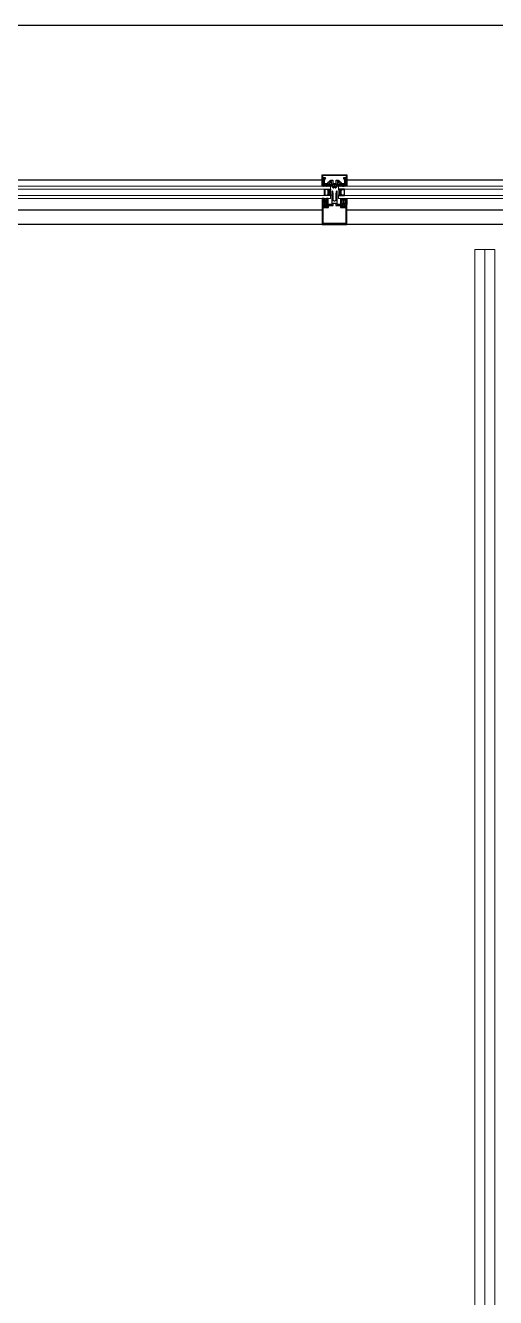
# Model space of a CAD drawing. Header units: centimetres. Extents: x 681015 to 688218, y 3995806 to 4004619.
# Drawn here: x 683164.5 to 683258.9, y 4003192.3 to 4003447.7 of the extents above; entities that cross this region are included whole.
import ezdxf

# ---------------------------------------------------------------- set-up
doc = ezdxf.new("R2010")
doc.units = ezdxf.units.CM
doc.header["$LTSCALE"] = 100
doc.header["$MEASUREMENT"] = 0
doc.linetypes.add('DUZ', pattern=[500, 500])
doc.layers.get('0').update_dxf_attribs({"linetype": 'DUZ'})
for name, color, linetype in [('ALM', 113, 'Continuous'), ('DUV', 4, 'Continuous'), ('GOR1', 9, 'Continuous'), ('TARAMA', 54, 'Continuous')]:
    doc.layers.add(name, color=color, linetype=linetype)
doc.layers.add('CAM', color=151, linetype='Continuous', lineweight=15)
doc.layers.add('no3_kutu profil gorunus', color=8, linetype='Continuous', lineweight=0)

# ---------------------------------------------------------------- blocks, each defined once
blk = doc.blocks.new('A$C5FE96F92')
at = {"layer": 'TARAMA'}
h = blk.add_hatch(dxfattribs=at)
h.set_pattern_fill('DOTS', color=4, scale=0.2, style=0)
h.set_pattern_definition([(0, (790.05817, 737.7273), (0.15875, 0.3175), [0, -0.3175])])
edge = h.paths.add_edge_path()
edge.add_line((13, 6.1), (10.8, 4))
edge.add_line((10.8, 4), (2.1, 4))
edge.add_line((2.1, 4), (0, 6.1))
edge.add_line((0, 6.1), (0, 0))
edge.add_arc((6.5, -29.7), 30.4, 77.6638, 102.3361, ccw=False)
edge.add_line((13, 0), (13, 6.1))
at = {"layer": 'TARAMA', "color": 0}
blk.add_lwpolyline([(13, 12.1), (6.9, 12.1), (6.9, 11.1), (12, 11.1), (12, 6.5), (10.4, 5), (2.5, 5), (1, 6.5), (1, 11.1), (6.5, 11.1), (6.5, 12.1), (0, 12.1), (0, 6.1), (2.1, 4), (10.8, 4), (13, 6.1)], close=True, dxfattribs=at)
blk.add_lwpolyline([(13, 6.1), (10.8, 4), (2.1, 4), (0, 6.1), (0, 0, -0.108071), (13, 0)], format="xyb", close=True, dxfattribs=at)
blk = doc.blocks.new('A$C195C4F4A')
at = {"color": 0}
for points in [[(0, 15.4), (0.8, 15.4, -0.275602), (0.9, 15.3, -0.004194), (0.9, 15.3), (1.5, 14.5, 0.280116), (1.7, 14.4), (2.3, 14.4, 0.708972), (2.3, 14.6), (1.7, 15.1, -0.796856), (1.8, 15.4), (2.1, 15.4, -0.115115), (2.3, 15.3), (3.4, 14.5, 0.22004), (3.9, 14.4), (4, 14.4, 0.817314), (4.1, 14.7), (3.2, 15.1, -0.557577), (3.3, 15.4), (3.9, 15.4, -0.094678), (4.2, 15.3), (5.6, 14.9, 0.12718), (5.8, 14.9), (6.6, 14.9, 0.12718), (6.8, 14.9), (8.2, 15.3, -0.094678), (8.5, 15.4), (9.1, 15.4, -0.557577), (9.2, 15.1), (8.3, 14.7, 0.817314), (8.4, 14.4), (8.5, 14.4, 0.22004), (9, 14.5), (10.1, 15.3, -0.115115), (10.3, 15.4), (10.6, 15.4, -0.796856), (10.7, 15.1), (10.1, 14.6, 0.708972), (10.1, 14.4), (10.7, 14.4, 0.280116), (10.9, 14.5), (11.5, 15.3, -0.28012), (11.6, 15.4), (12.4, 15.4), (12.4, 3.4), (11.6, 3.4), (9.4, 3.8, 0.414214), (9.2, 3.6), (9.2, 2.1, 0.488737), (9.4, 2), (10.6, 2.3, -0.590166), (10.8, 2.1), (10.4, 1.5), (7.9, 0, -0.078055), (7.8, 0), (4.6, 0, -0.078055), (4.5, 0), (2, 1.5), (1.6, 2.1, -0.590166), (1.7, 2.3), (2.9, 2, 0.488737), (3.2, 2.1), (3.2, 3.6, 0.414214), (3, 3.8), (0.8, 3.4), (0, 3.4)], [(2.5, 6.6), (2.5, 12, -0.414214), (3.5, 13), (4.5, 13, -0.414214), (5.5, 12), (5.5, 6.6, -0.414214), (4.5, 5.6), (3.5, 5.6, -0.414214)], [(4.2, 2.7), (4.2, 1.6, 0.414214), (4.7, 1.1), (7.7, 1.1, 0.414214), (8.2, 1.6), (8.2, 2.7, 0.414214), (7.7, 3.2), (4.7, 3.2, 0.414214)], [(6.8, 6.6), (6.8, 12, -0.414214), (7.8, 13), (8.8, 13, -0.414214), (9.8, 12), (9.8, 6.6, -0.414214), (8.8, 5.6), (7.8, 5.6, -0.414214)]]:
    blk.add_lwpolyline(points, format="xyb", close=True, dxfattribs=at)

msp = doc.modelspace()

# ---------------------------------------------------------------- linework, layer by layer
msp.add_lwpolyline([(683226.19, 4003415.94), (683226.89, 4003415.94), (683226.89, 4003416.63), (683227.27, 4003416.63, -0.142905), (683227.73, 4003416.23, 0.157661), (683228.11, 4003415.95), (683228.54, 4003415.95, 0.459998), (683228.6, 4003416.01), (683228.6, 4003416.51), (683228.46, 4003416.9), (683228.39, 4003416.9), (683228.39, 4003417.05), (683228.57, 4003417.05), (683228.84, 4003416.29), (683228.84, 4003416.28), (683228.84, 4003416.27, 0.105867), (683228.78, 4003416.13, 0.126455), (683228.79, 4003416.01), (683228.89, 4003415.74), (683228.83, 4003415.74), (683228.82, 4003415.72), (683228.79, 4003415.76), (683228.76, 4003415.72), (683228.73, 4003415.76), (683228.7, 4003415.72), (683228.67, 4003415.76), (683228.64, 4003415.72), (683228.61, 4003415.76), (683228.58, 4003415.72), (683228.55, 4003415.76), (683228.52, 4003415.72), (683228.49, 4003415.76), (683228.46, 4003415.72), (683228.43, 4003415.76), (683228.4, 4003415.72), (683228.37, 4003415.76), (683228.34, 4003415.72), (683228.31, 4003415.76), (683228.28, 4003415.72), (683228.25, 4003415.76), (683228.22, 4003415.72), (683228.19, 4003415.76), (683228.17, 4003415.74), (683228.06, 4003415.74, -0.212081), (683227.55, 4003416.03, 0.116538), (683227.25, 4003416.35), (683227.14, 4003416.35), (683227.14, 4003415.89), (683227.14, 4003415.89, -0.797123), (683227.14, 4003415.89), (683227.14, 4003415.89), (683227.28, 4003415.79, -0.797123), (683227.27, 4003415.74), (683227.27, 4003415.74), (683227.27, 4003415.74), (683226.76, 4003415.74), (683226.76, 4003415.74), (683226.76, 4003415.74, 0.253164), (683226.68, 4003415.69, -0.253164), (683226.54, 4003415.62, -0.253164), (683226.4, 4003415.69, 0.253164), (683226.32, 4003415.74), (683226.32, 4003415.74), (683226.32, 4003415.74), (683225.81, 4003415.74), (683225.81, 4003415.74), (683225.81, 4003415.74, -0.797123), (683225.81, 4003415.79), (683225.94, 4003415.89), (683225.94, 4003415.89, -0.797123), (683225.94, 4003415.89), (683225.94, 4003415.89), (683225.94, 4003416.35), (683225.84, 4003416.35, 0.116538), (683225.54, 4003416.03, -0.212081), (683225.03, 4003415.74), (683224.91, 4003415.74), (683224.9, 4003415.76), (683224.87, 4003415.72), (683224.84, 4003415.76), (683224.81, 4003415.72), (683224.78, 4003415.76), (683224.75, 4003415.72), (683224.72, 4003415.76), (683224.69, 4003415.72), (683224.66, 4003415.76), (683224.63, 4003415.72), (683224.6, 4003415.76), (683224.57, 4003415.72), (683224.54, 4003415.76), (683224.51, 4003415.72), (683224.48, 4003415.76), (683224.45, 4003415.72), (683224.42, 4003415.76), (683224.39, 4003415.72), (683224.36, 4003415.76), (683224.33, 4003415.72), (683224.3, 4003415.76), (683224.27, 4003415.72), (683224.25, 4003415.74), (683224.2, 4003415.74), (683224.29, 4003416.01, 0.126455), (683224.31, 4003416.13, 0.105867), (683224.25, 4003416.27), (683224.24, 4003416.28), (683224.24, 4003416.29), (683224.52, 4003417.05), (683224.69, 4003417.05), (683224.69, 4003416.9), (683224.63, 4003416.9), (683224.48, 4003416.51), (683224.49, 4003416.01, 0.459998), (683224.55, 4003415.95), (683224.97, 4003415.95, 0.157661), (683225.36, 4003416.23, -0.142905), (683225.82, 4003416.63), (683226.19, 4003416.63), (683226.19, 4003415.94)], format="xyb")
msp.add_lwpolyline([(683226.68, 4003415.69, 0.253164), (683226.68, 4003415.69, -0.253164), (683226.76, 4003415.74), (683228.9, 4003415.74, -0.211017), (683228.91, 4003415.73, 0.38663), (683229.03, 4003415.72, -0.70801), (683229.04, 4003415.72), (683229.04, 4003415.44), (683228.99, 4003415.44), (683228.85, 4003415.54, 0.216707), (683228.77, 4003415.54, 0.471691), (683228.76, 4003415.51), (683228.88, 4003415.39, -0.340332), (683228.86, 4003415.36, -0.372354), (683228.85, 4003415.36), (683228.6, 4003415.54, 0.216707), (683228.52, 4003415.54, 0.471691), (683228.51, 4003415.51), (683228.63, 4003415.39, -0.340332), (683228.62, 4003415.36, -0.372354), (683228.6, 4003415.36), (683228.36, 4003415.54, 0.216707), (683228.28, 4003415.54, 0.471691), (683228.26, 4003415.52), (683228.38, 4003415.39, -0.340332), (683228.37, 4003415.36, -0.372354), (683228.36, 4003415.36), (683228.11, 4003415.54, 0.216707), (683228.03, 4003415.54, 0.471691), (683228.02, 4003415.52), (683228.14, 4003415.39, -0.340332), (683228.12, 4003415.36, -0.372354), (683228.11, 4003415.36), (683227.86, 4003415.54, 0.216707), (683227.78, 4003415.55, 0.471691), (683227.77, 4003415.52), (683227.89, 4003415.39, -0.340332), (683227.88, 4003415.36, -0.372354), (683227.86, 4003415.36), (683227.62, 4003415.54, 0.216707), (683227.53, 4003415.55, 0.471691), (683227.52, 4003415.52), (683227.64, 4003415.39, -0.340332), (683227.63, 4003415.36, -0.372354), (683227.61, 4003415.36), (683227.37, 4003415.54, 0.216707), (683227.29, 4003415.55, 0.471691), (683227.27, 4003415.52), (683227.27, 4003415.44), (683226.79, 4003415.44), (683226.79, 4003415.22), (683226.96, 4003415.29), (683226.93, 4003415.22), (683226.74, 4003415.04, -0.076659), (683226.73, 4003415.04), (683226.69, 4003415.04, -0.414214), (683226.67, 4003415.06), (683226.57, 4003415.41, 0.349501), (683226.57, 4003415.41, 0.796268), (683226.51, 4003415.41), (683226.41, 4003415.06, -0.414214), (683226.39, 4003415.04), (683226.35, 4003415.04, -0.076659), (683226.35, 4003415.04), (683226.16, 4003415.22), (683226.13, 4003415.29), (683226.29, 4003415.22), (683226.29, 4003415.44), (683225.81, 4003415.44), (683225.81, 4003415.52, 0.471691), (683225.8, 4003415.55, 0.216707), (683225.72, 4003415.54), (683225.47, 4003415.36, -0.372354), (683225.46, 4003415.36, -0.340332), (683225.44, 4003415.39), (683225.56, 4003415.52, 0.471691), (683225.55, 4003415.55, 0.216707), (683225.47, 4003415.54), (683225.22, 4003415.36, -0.372354), (683225.21, 4003415.36, -0.340332), (683225.2, 4003415.39), (683225.32, 4003415.52, 0.471691), (683225.3, 4003415.55, 0.216707), (683225.22, 4003415.54), (683224.98, 4003415.36, -0.372354), (683224.96, 4003415.36, -0.340332), (683224.95, 4003415.39), (683225.07, 4003415.52, 0.471691), (683225.06, 4003415.54, 0.216707), (683224.97, 4003415.54), (683224.73, 4003415.36, -0.372354), (683224.72, 4003415.36, -0.340332), (683224.7, 4003415.39), (683224.82, 4003415.52, 0.471691), (683224.81, 4003415.54, 0.216707), (683224.73, 4003415.54), (683224.48, 4003415.36, -0.372354), (683224.47, 4003415.36, -0.340332), (683224.45, 4003415.39), (683224.57, 4003415.51, 0.471691), (683224.56, 4003415.54, 0.216707), (683224.48, 4003415.54), (683224.23, 4003415.36, -0.372354), (683224.22, 4003415.36, -0.340332), (683224.21, 4003415.39), (683224.33, 4003415.51, 0.471691), (683224.32, 4003415.54, 0.216707), (683224.23, 4003415.54), (683224.09, 4003415.44), (683224.04, 4003415.44), (683224.04, 4003415.72, -0.70801), (683224.05, 4003415.72, 0.38663), (683224.18, 4003415.73, -0.211017), (683224.19, 4003415.74), (683226.32, 4003415.74, -0.253164), (683226.4, 4003415.69, 0.541002)], format="xyb", close=True)
at = {"layer": 'ALM'}
for points in [[(683224.16, 4003417.59), (683224.16, 4003417.59), (683224.16, 4003417.19), (683224.69, 4003417.19), (683224.69, 4003417.07), (683224.16, 4003417.07), (683224.16, 4003416.37), (683224.26, 4003416.2, -0.221695), (683224.28, 4003416), (683224.21, 4003415.76, -0.760324), (683224.04, 4003415.78), (683224.04, 4003417.71), (683224.04, 4003417.71), (683229.04, 4003417.71), (683229.04, 4003415.78, -0.760324), (683228.87, 4003415.76), (683228.81, 4003416, -0.221695), (683228.82, 4003416.2), (683228.92, 4003416.37), (683228.92, 4003417.07), (683228.39, 4003417.07), (683228.39, 4003417.19), (683228.92, 4003417.19), (683228.92, 4003417.59)], [(683226.29, 4003413.02), (683226.26, 4003413.06), (683226.29, 4003413.09), (683226.26, 4003413.13), (683226.29, 4003413.16), (683226.26, 4003413.2), (683226.29, 4003413.23), (683226.26, 4003413.27), (683226.29, 4003413.3), (683226.26, 4003413.34), (683226.29, 4003413.37), (683226.26, 4003413.41), (683226.29, 4003413.44), (683226.26, 4003413.48), (683226.29, 4003413.51), (683226.26, 4003413.55), (683226.29, 4003413.58), (683226.26, 4003413.62), (683226.29, 4003413.65), (683226.26, 4003413.69), (683226.29, 4003413.72), (683226.26, 4003413.76), (683226.29, 4003413.79), (683226.26, 4003413.83), (683226.29, 4003413.86), (683226.26, 4003413.9), (683226.29, 4003413.93), (683226.26, 4003413.97), (683226.29, 4003414), (683226.26, 4003414.04), (683226.29, 4003414.07, 0.361254), (683226.27, 4003414.09), (683226.12, 4003414.09), (683226.12, 4003414.32), (683226.17, 4003414.32, 0.668179), (683226.18, 4003414.36), (683226.11, 4003414.44), (683225.99, 4003414.44), (683225.99, 4003411.74), (683225.08, 4003411.74), (683224.99, 4003411.66), (683224.99, 4003411.65, 0.414214), (683225.02, 4003411.62), (683225.11, 4003411.62), (683225.11, 4003411.37), (683224.17, 4003411.37), (683224.17, 4003411.62), (683224.27, 4003411.62, 0.414214), (683224.29, 4003411.65), (683224.29, 4003411.66), (683224.21, 4003411.74), (683224.04, 4003411.74), (683224.04, 4003407.71), (683229.04, 4003407.71), (683229.04, 4003411.74), (683228.88, 4003411.74), (683228.79, 4003411.66), (683228.79, 4003411.65, 0.414214), (683228.82, 4003411.62), (683228.91, 4003411.62), (683228.91, 4003411.37), (683227.97, 4003411.37), (683227.97, 4003411.62), (683228.07, 4003411.62, 0.414214), (683228.09, 4003411.65), (683228.09, 4003411.66), (683228.01, 4003411.74), (683227.09, 4003411.74), (683227.09, 4003414.44), (683226.98, 4003414.44), (683226.9, 4003414.36, 0.668179), (683226.92, 4003414.32), (683226.96, 4003414.32), (683226.96, 4003414.09), (683226.85, 4003414.09), (683226.79, 4003414.04), (683226.83, 4003414), (683226.79, 4003413.97), (683226.83, 4003413.93), (683226.79, 4003413.9), (683226.83, 4003413.86), (683226.79, 4003413.83), (683226.83, 4003413.79), (683226.79, 4003413.76), (683226.83, 4003413.72), (683226.79, 4003413.69), (683226.83, 4003413.65), (683226.79, 4003413.62), (683226.83, 4003413.58), (683226.79, 4003413.55), (683226.83, 4003413.51), (683226.79, 4003413.48), (683226.83, 4003413.44), (683226.79, 4003413.41), (683226.83, 4003413.37), (683226.79, 4003413.34), (683226.83, 4003413.3), (683226.79, 4003413.27), (683226.83, 4003413.23), (683226.79, 4003413.2), (683226.83, 4003413.16), (683226.79, 4003413.13), (683226.83, 4003413.09), (683226.79, 4003413.06), (683226.83, 4003413.02), (683226.79, 4003412.99), (683226.83, 4003412.95), (683226.79, 4003412.92), (683226.83, 4003412.88), (683226.79, 4003412.85), (683226.83, 4003412.81), (683226.79, 4003412.78), (683226.83, 4003412.74), (683226.79, 4003412.71), (683226.83, 4003412.67), (683226.79, 4003412.64), (683226.83, 4003412.6), (683226.81, 4003412.58), (683226.58, 4003412.45, -0.267949), (683226.5, 4003412.45), (683226.27, 4003412.58), (683226.29, 4003412.6), (683226.26, 4003412.64), (683226.29, 4003412.67), (683226.26, 4003412.71), (683226.29, 4003412.74), (683226.26, 4003412.78), (683226.29, 4003412.81), (683226.26, 4003412.85), (683226.29, 4003412.88), (683226.26, 4003412.92), (683226.29, 4003412.95), (683226.26, 4003412.99)], [(683224.24, 4003411.17), (683225.31, 4003411.17), (683225.31, 4003411.54), (683226.29, 4003411.54), (683226.29, 4003412.04), (683226.79, 4003412.04), (683226.79, 4003411.54), (683227.77, 4003411.54), (683227.77, 4003411.17), (683228.84, 4003411.17), (683228.84, 4003411.17, 1), (683228.84, 4003411.17), (683228.84, 4003407.91, 1), (683228.84, 4003407.91), (683228.84, 4003407.91), (683224.24, 4003407.91), (683224.24, 4003407.91, 1), (683224.24, 4003407.91), (683224.24, 4003411.17, 1), (683224.24, 4003411.17)]]:
    msp.add_lwpolyline(points, format="xyb", close=True, dxfattribs=at)
at = {"layer": 'CAM', "lineweight": 20}
for points in [[(683127.35, 4003414.84), (683127.35, 4003415.44), (683225.64, 4003415.44, -0.414498), (683225.74, 4003415.35), (683225.74, 4003414.84), (683127.35, 4003414.84)], [(683227.35, 4003414.84), (683227.35, 4003415.44), (683325.64, 4003415.44, -0.414498), (683325.74, 4003415.35), (683325.74, 4003414.84), (683227.35, 4003414.84)]]:
    msp.add_lwpolyline(points, format="xyb", dxfattribs=at)
for points in [[(683127.35, 4003412.94), (683127.35, 4003413.54), (683225.74, 4003413.54), (683225.74, 4003412.94), (683127.35, 4003412.94)], [(683227.35, 4003412.94), (683227.35, 4003413.54), (683325.74, 4003413.54), (683325.74, 4003412.94), (683227.35, 4003412.94)]]:
    msp.add_lwpolyline(points, dxfattribs=at)
at = {"layer": 'DUV'}
msp.add_line((685029.04, 4003447.71), (682674.04, 4003447.71), dxfattribs=at)
at = {"layer": 'GOR1'}
for p, q in [((683224.04, 4003416.64), (683129.04, 4003416.64)), ((683324.04, 4003416.64), (683229.04, 4003416.64)), ((683129.04, 4003410.68), (683224.04, 4003410.68)), ((683229.04, 4003410.68), (683324.04, 4003410.68)), ((683224.04, 4003407.71), (683129.04, 4003407.71)), ((683324.04, 4003407.71), (683229.04, 4003407.71))]:
    msp.add_line(p, q, dxfattribs=at)
at = {"layer": 'no3_kutu profil gorunus'}
for points in [[(683254.73, 4003402.71), (683256.73, 4003402.71), (683256.73, 4003017.71), (683254.73, 4003017.71), (683254.73, 4003402.71)], [(683256.73, 4003402.71), (683258.73, 4003402.71), (683258.73, 4003017.71), (683256.73, 4003017.71), (683256.73, 4003402.71)]]:
    msp.add_lwpolyline(points, dxfattribs=at)

# ---------------------------------------------------------------- block references
at = {"yscale": 0.1000000005587935}
for p, xscale, zscale, rotation in [((683225.74, 4003414.84), -0.1000000005587935, 0.1, 89.99999999999912), ((683227.35, 4003414.84), 0.1000000005587935, 0.1000000005587935, 270)]:
    msp.add_blockref('A$C5FE96F92', p, dxfattribs=dict(at, xscale=xscale, zscale=zscale, rotation=rotation))
at = {"linetype": 'ByBlock', "yscale": 0.1000000005587935}
for p, xscale, zscale in [((683225.28, 4003411.4), -0.1000000005587935, 0.1), ((683227.8, 4003411.4), 0.1000000005587935, 0.1000000005587935)]:
    msp.add_blockref('A$C195C4F4A', p, dxfattribs=dict(at, xscale=xscale, zscale=zscale))

doc.saveas('drawing.dxf')
